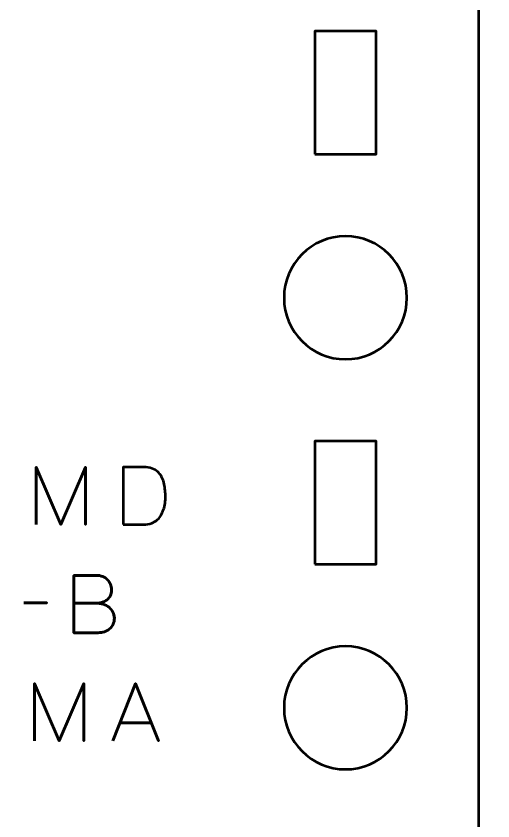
# Model space of a CAD drawing. Header units: centimetres. Extents: x -21 to 0, y -29.7 to 0.
# Drawn here: x -15.707 to -13.381, y -22.202 to -18.276 of the extents above; entities that cross this region are included whole.
import ezdxf

# ---------------------------------------------------------------- set-up
doc = ezdxf.new("R2010")
doc.units = ezdxf.units.CM
doc.header["$MEASUREMENT"] = 0
doc.layers.add('Layer 1', color=7, linetype='Continuous')

msp = doc.modelspace()

# ---------------------------------------------------------------- linework, layer by layer
at = {"layer": 'Layer 1', "color": 22, "lineweight": 53}
msp.add_open_spline([(-21, -29.19991), (-21, -29.19991), (-21, -0.49996), (-21, -0.49996), (-21, -0.49996), (-21, -0.22299), (-20.77691, 0), (-20.49991, 0), (-20.49991, 0), (-20.49991, 0), (-0.5001, 0), (-0.5001, 0), (-0.5001, 0), (-0.22296, 0), (0, -0.22299), (0, -0.49996), (0, -0.49996), (0, -0.49996), (0, -29.19991), (0, -29.19991), (0, -29.19991), (0, -29.47691), (-0.22296, -29.7), (-0.5001, -29.7), (-0.5001, -29.7), (-0.5001, -29.7), (-20.49991, -29.7), (-20.49991, -29.7), (-20.49991, -29.7), (-20.77691, -29.7), (-21, -29.47691), (-21, -29.19991)], degree=3, knots=[0, 0, 0, 0, 0.125, 0.125, 0.125, 0.125, 0.25, 0.25, 0.25, 0.25, 0.375, 0.375, 0.375, 0.375, 0.5, 0.5, 0.5, 0.5, 0.625, 0.625, 0.625, 0.625, 0.75, 0.75, 0.75, 0.75, 0.875, 0.875, 0.875, 0.875, 1, 1, 1, 1], dxfattribs=at)
at = {"layer": 'Layer 1', "color": 114, "lineweight": 53}
msp.add_open_spline([(-18.75006, -25.79993), (-18.75006, -25.79993), (-18.75006, -15.49995), (-18.75006, -15.49995), (-18.75006, -15.49995), (-18.75006, -15.22295), (-18.52697, -14.99999), (-18.24997, -14.99999), (-18.24997, -14.99999), (-18.24997, -14.99999), (-13.9501, -14.99999), (-13.9501, -14.99999), (-13.9501, -14.99999), (-13.67296, -14.99999), (-13.45, -15.22295), (-13.45, -15.49995), (-13.45, -15.49995), (-13.45, -15.49995), (-13.45, -25.79993), (-13.45, -25.79993), (-13.45, -25.79993), (-13.45, -26.07693), (-13.67296, -26.30003), (-13.9501, -26.30003), (-13.9501, -26.30003), (-13.9501, -26.30003), (-18.24997, -26.30003), (-18.24997, -26.30003), (-18.24997, -26.30003), (-18.52697, -26.30003), (-18.75006, -26.07693), (-18.75006, -25.79993)], degree=3, knots=[0, 0, 0, 0, 0.125, 0.125, 0.125, 0.125, 0.25, 0.25, 0.25, 0.25, 0.375, 0.375, 0.375, 0.375, 0.5, 0.5, 0.5, 0.5, 0.625, 0.625, 0.625, 0.625, 0.75, 0.75, 0.75, 0.75, 0.875, 0.875, 0.875, 0.875, 1, 1, 1, 1], dxfattribs=at)
at = {"layer": 'Layer 1', "lineweight": 53}
for points in [[(-14.2501, -18.94997), (-14.2501, -18.94997), (-14.2501, -18.34997), (-14.2501, -18.34997), (-14.2501, -18.34997), (-14.2501, -18.34997), (-13.9501, -18.34997), (-13.9501, -18.34997), (-13.9501, -18.34997), (-13.9501, -18.34997), (-13.9501, -18.94997), (-13.9501, -18.94997), (-13.9501, -18.94997), (-13.9501, -18.94997), (-14.2501, -18.94997), (-14.2501, -18.94997)], [(-14.10003, -19.35002), (-13.93436, -19.35002), (-13.80003, -19.48426), (-13.80003, -19.65003), (-13.80003, -19.65003), (-13.80003, -19.81569), (-13.93436, -19.95003), (-14.10003, -19.95003), (-14.10003, -19.95003), (-14.26566, -19.95003), (-14.40003, -19.81569), (-14.40003, -19.65003), (-14.40003, -19.65003), (-14.40003, -19.48426), (-14.26566, -19.35002), (-14.10003, -19.35002)], [(-14.2501, -20.94994), (-14.2501, -20.94994), (-14.2501, -20.34994), (-14.2501, -20.34994), (-14.2501, -20.34994), (-14.2501, -20.34994), (-13.9501, -20.34994), (-13.9501, -20.34994), (-13.9501, -20.34994), (-13.9501, -20.34994), (-13.9501, -20.94994), (-13.9501, -20.94994), (-13.9501, -20.94994), (-13.9501, -20.94994), (-14.2501, -20.94994), (-14.2501, -20.94994)], [(-14.10003, -21.34999), (-13.93436, -21.34999), (-13.80003, -21.48433), (-13.80003, -21.64999), (-13.80003, -21.64999), (-13.80003, -21.81562), (-13.93436, -21.95), (-14.10003, -21.95), (-14.10003, -21.95), (-14.26566, -21.95), (-14.40003, -21.81562), (-14.40003, -21.64999), (-14.40003, -21.64999), (-14.40003, -21.48433), (-14.26566, -21.34999), (-14.10003, -21.34999)]]:
    msp.add_open_spline(points, degree=3, knots=[0, 0, 0, 0, 0.25, 0.25, 0.25, 0.25, 0.5, 0.5, 0.5, 0.5, 0.75, 0.75, 0.75, 0.75, 1, 1, 1, 1], dxfattribs=at)
at = {"layer": 'Layer 1', "color": 30, "lineweight": 53}
for points, knots in [([(-15.60956, -20.75632), (-15.60956, -20.75632), (-15.60956, -20.47653), (-15.60956, -20.47653), (-15.60956, -20.47653), (-15.60956, -20.47653), (-15.48926, -20.75632), (-15.48926, -20.75632), (-15.48926, -20.75632), (-15.48926, -20.75632), (-15.36857, -20.47653), (-15.36857, -20.47653), (-15.36857, -20.47653), (-15.36857, -20.47653), (-15.36857, -20.75632), (-15.36857, -20.75632), (-15.36857, -20.75632), (-15.36857, -20.75632), (-15.36857, -20.47653), (-15.36857, -20.47653), (-15.36857, -20.47653), (-15.36857, -20.47653), (-15.48926, -20.75632), (-15.48926, -20.75632), (-15.48926, -20.75632), (-15.48926, -20.75632), (-15.60956, -20.47653), (-15.60956, -20.47653), (-15.60956, -20.47653), (-15.60956, -20.47653), (-15.60956, -20.75632), (-15.60956, -20.75632)], [0, 0, 0, 0, 0.125, 0.125, 0.125, 0.125, 0.25, 0.25, 0.25, 0.25, 0.375, 0.375, 0.375, 0.375, 0.5, 0.5, 0.5, 0.5, 0.625, 0.625, 0.625, 0.625, 0.75, 0.75, 0.75, 0.75, 0.875, 0.875, 0.875, 0.875, 1, 1, 1, 1]), ([(-15.18541, -20.75632), (-15.18541, -20.75632), (-15.18541, -20.47653), (-15.18541, -20.47653), (-15.18541, -20.47653), (-15.18541, -20.47653), (-15.08451, -20.47653), (-15.08451, -20.47653), (-15.08451, -20.47653), (-15.06919, -20.47659), (-15.05593, -20.4786), (-15.04474, -20.48254), (-15.04474, -20.48254), (-15.03361, -20.48649), (-15.02417, -20.49192), (-15.01654, -20.49878), (-15.01654, -20.49878), (-15.00884, -20.5057), (-15.00263, -20.51365), (-14.99778, -20.52258), (-14.99778, -20.52258), (-14.99293, -20.53157), (-14.98918, -20.54114), (-14.98653, -20.55129), (-14.98653, -20.55129), (-14.98388, -20.56138), (-14.982, -20.57167), (-14.98084, -20.58208), (-14.98084, -20.58208), (-14.97967, -20.59249), (-14.9789, -20.60258), (-14.97857, -20.61235), (-14.97857, -20.61235), (-14.97812, -20.62212), (-14.97844, -20.6324), (-14.97948, -20.6432), (-14.97948, -20.6432), (-14.98051, -20.654), (-14.98245, -20.6648), (-14.98536, -20.67554), (-14.98536, -20.67554), (-14.98821, -20.68628), (-14.99228, -20.69649), (-14.99752, -20.70613), (-14.99752, -20.70613), (-15.0027, -20.71583), (-15.00929, -20.72443), (-15.01719, -20.73194), (-15.01719, -20.73194), (-15.02514, -20.73944), (-15.03465, -20.74539), (-15.04577, -20.74972), (-15.04577, -20.74972), (-15.0569, -20.75406), (-15.06983, -20.75626), (-15.08451, -20.75632), (-15.08451, -20.75632), (-15.08451, -20.75632), (-15.18541, -20.75632), (-15.18541, -20.75632)], [0, 0, 0, 0, 0.0666667, 0.0666667, 0.0666667, 0.0666667, 0.1333333, 0.1333333, 0.1333333, 0.1333333, 0.2, 0.2, 0.2, 0.2, 0.2666667, 0.2666667, 0.2666667, 0.2666667, 0.3333333, 0.3333333, 0.3333333, 0.3333333, 0.4, 0.4, 0.4, 0.4, 0.4666667, 0.4666667, 0.4666667, 0.4666667, 0.5333333, 0.5333333, 0.5333333, 0.5333333, 0.6, 0.6, 0.6, 0.6, 0.6666667, 0.6666667, 0.6666667, 0.6666667, 0.7333333, 0.7333333, 0.7333333, 0.7333333, 0.8, 0.8, 0.8, 0.8, 0.8666667, 0.8666667, 0.8666667, 0.8666667, 0.9333333, 0.9333333, 0.9333333, 0.9333333, 1, 1, 1, 1]), ([(-15.18541, -20.75632), (-15.18541, -20.75632), (-15.18541, -20.47653), (-15.18541, -20.47653), (-15.18541, -20.47653), (-15.18541, -20.47653), (-15.08451, -20.47653), (-15.08451, -20.47653), (-15.08451, -20.47653), (-15.06919, -20.47659), (-15.05593, -20.4786), (-15.04474, -20.48254), (-15.04474, -20.48254), (-15.03361, -20.48649), (-15.02417, -20.49192), (-15.01654, -20.49878), (-15.01654, -20.49878), (-15.00884, -20.5057), (-15.00263, -20.51365), (-14.99778, -20.52258), (-14.99778, -20.52258), (-14.99293, -20.53157), (-14.98918, -20.54114), (-14.98653, -20.55129), (-14.98653, -20.55129), (-14.98388, -20.56138), (-14.982, -20.57167), (-14.98084, -20.58208), (-14.98084, -20.58208), (-14.97967, -20.59249), (-14.9789, -20.60258), (-14.97857, -20.61235), (-14.97857, -20.61235), (-14.97812, -20.62212), (-14.97844, -20.6324), (-14.97948, -20.6432), (-14.97948, -20.6432), (-14.98051, -20.654), (-14.98245, -20.6648), (-14.98536, -20.67554), (-14.98536, -20.67554), (-14.98821, -20.68628), (-14.99228, -20.69649), (-14.99752, -20.70613), (-14.99752, -20.70613), (-15.0027, -20.71583), (-15.00929, -20.72443), (-15.01719, -20.73194), (-15.01719, -20.73194), (-15.02514, -20.73944), (-15.03465, -20.74539), (-15.04577, -20.74972), (-15.04577, -20.74972), (-15.0569, -20.75406), (-15.06983, -20.75626), (-15.08451, -20.75632), (-15.08451, -20.75632), (-15.08451, -20.75632), (-15.18541, -20.75632), (-15.18541, -20.75632)], [0, 0, 0, 0, 0.0666667, 0.0666667, 0.0666667, 0.0666667, 0.1333333, 0.1333333, 0.1333333, 0.1333333, 0.2, 0.2, 0.2, 0.2, 0.2666667, 0.2666667, 0.2666667, 0.2666667, 0.3333333, 0.3333333, 0.3333333, 0.3333333, 0.4, 0.4, 0.4, 0.4, 0.4666667, 0.4666667, 0.4666667, 0.4666667, 0.5333333, 0.5333333, 0.5333333, 0.5333333, 0.6, 0.6, 0.6, 0.6, 0.6666667, 0.6666667, 0.6666667, 0.6666667, 0.7333333, 0.7333333, 0.7333333, 0.7333333, 0.8, 0.8, 0.8, 0.8, 0.8666667, 0.8666667, 0.8666667, 0.8666667, 0.9333333, 0.9333333, 0.9333333, 0.9333333, 1, 1, 1, 1]), ([(-15.4262, -21.13973), (-15.4262, -21.13973), (-15.31871, -21.13973), (-15.31871, -21.13973), (-15.31871, -21.13973), (-15.30474, -21.13967), (-15.29284, -21.13772), (-15.28281, -21.13391), (-15.28281, -21.13391), (-15.27285, -21.13016), (-15.26477, -21.12505), (-15.25849, -21.11865), (-15.25849, -21.11865), (-15.25222, -21.11224), (-15.24769, -21.105), (-15.24485, -21.09698), (-15.24485, -21.09698), (-15.24206, -21.08902), (-15.24077, -21.08074), (-15.24109, -21.07221), (-15.24109, -21.07221), (-15.24148, -21.06367), (-15.24329, -21.05539), (-15.24653, -21.04731), (-15.24653, -21.04731), (-15.2497, -21.03922), (-15.25448, -21.03191), (-15.26076, -21.02538), (-15.26076, -21.02538), (-15.26703, -21.01885), (-15.27486, -21.01367), (-15.28436, -21.00986), (-15.28436, -21.00986), (-15.29387, -21.00598), (-15.30506, -21.00397), (-15.31793, -21.00391), (-15.31793, -21.00391), (-15.31793, -21.00391), (-15.4262, -21.00391), (-15.4262, -21.00391), (-15.4262, -21.00391), (-15.4262, -21.00391), (-15.4262, -21.2837), (-15.4262, -21.2837), (-15.4262, -21.2837), (-15.4262, -21.2837), (-15.30706, -21.2837), (-15.30706, -21.2837), (-15.30706, -21.2837), (-15.29594, -21.2837), (-15.28559, -21.28208), (-15.27602, -21.27891), (-15.27602, -21.27891), (-15.26645, -21.27568), (-15.2581, -21.27109), (-15.25086, -21.26494), (-15.25086, -21.26494), (-15.24368, -21.25886), (-15.23805, -21.25149), (-15.23404, -21.24276), (-15.23404, -21.24276), (-15.23003, -21.23403), (-15.22797, -21.22413), (-15.2279, -21.21307), (-15.2279, -21.21307), (-15.22816, -21.20195), (-15.23049, -21.19192), (-15.23495, -21.18293), (-15.23495, -21.18293), (-15.23941, -21.17394), (-15.24562, -21.16625), (-15.25364, -21.15978), (-15.25364, -21.15978), (-15.26166, -21.15338), (-15.27123, -21.1484), (-15.28223, -21.14497), (-15.28223, -21.14497), (-15.29322, -21.14154), (-15.30538, -21.13979), (-15.31871, -21.13973), (-15.31871, -21.13973), (-15.30538, -21.13979), (-15.29322, -21.14154), (-15.28223, -21.14497), (-15.28223, -21.14497), (-15.27123, -21.1484), (-15.26166, -21.15338), (-15.25364, -21.15978), (-15.25364, -21.15978), (-15.24562, -21.16625), (-15.23941, -21.17394), (-15.23495, -21.18293), (-15.23495, -21.18293), (-15.23049, -21.19192), (-15.22816, -21.20195), (-15.2279, -21.21307), (-15.2279, -21.21307), (-15.22797, -21.22413), (-15.23003, -21.23403), (-15.23404, -21.24276), (-15.23404, -21.24276), (-15.23805, -21.25149), (-15.24368, -21.25886), (-15.25086, -21.26494), (-15.25086, -21.26494), (-15.2581, -21.27109), (-15.26645, -21.27568), (-15.27602, -21.27891), (-15.27602, -21.27891), (-15.28559, -21.28208), (-15.29594, -21.2837), (-15.30706, -21.2837), (-15.30706, -21.2837), (-15.30706, -21.2837), (-15.4262, -21.2837), (-15.4262, -21.2837), (-15.4262, -21.2837), (-15.4262, -21.2837), (-15.4262, -21.00391), (-15.4262, -21.00391), (-15.4262, -21.00391), (-15.4262, -21.00391), (-15.31793, -21.00391), (-15.31793, -21.00391), (-15.31793, -21.00391), (-15.30506, -21.00397), (-15.29387, -21.00598), (-15.28436, -21.00986), (-15.28436, -21.00986), (-15.27486, -21.01367), (-15.26703, -21.01885), (-15.26076, -21.02538), (-15.26076, -21.02538), (-15.25448, -21.03191), (-15.2497, -21.03922), (-15.24653, -21.04731), (-15.24653, -21.04731), (-15.24329, -21.05539), (-15.24148, -21.06367), (-15.24109, -21.07221), (-15.24109, -21.07221), (-15.24077, -21.08074), (-15.24206, -21.08902), (-15.24485, -21.09698), (-15.24485, -21.09698), (-15.24769, -21.105), (-15.25222, -21.11224), (-15.25849, -21.11865), (-15.25849, -21.11865), (-15.26477, -21.12505), (-15.27285, -21.13016), (-15.28281, -21.13391), (-15.28281, -21.13391), (-15.29284, -21.13772), (-15.30474, -21.13967), (-15.31871, -21.13973), (-15.31871, -21.13973), (-15.31871, -21.13973), (-15.4262, -21.13973), (-15.4262, -21.13973)], [0, 0, 0, 0, 0.025, 0.025, 0.025, 0.025, 0.05, 0.05, 0.05, 0.05, 0.075, 0.075, 0.075, 0.075, 0.1, 0.1, 0.1, 0.1, 0.125, 0.125, 0.125, 0.125, 0.15, 0.15, 0.15, 0.15, 0.175, 0.175, 0.175, 0.175, 0.2, 0.2, 0.2, 0.2, 0.225, 0.225, 0.225, 0.225, 0.25, 0.25, 0.25, 0.25, 0.275, 0.275, 0.275, 0.275, 0.3, 0.3, 0.3, 0.3, 0.325, 0.325, 0.325, 0.325, 0.35, 0.35, 0.35, 0.35, 0.375, 0.375, 0.375, 0.375, 0.4, 0.4, 0.4, 0.4, 0.425, 0.425, 0.425, 0.425, 0.45, 0.45, 0.45, 0.45, 0.475, 0.475, 0.475, 0.475, 0.5, 0.5, 0.5, 0.5, 0.525, 0.525, 0.525, 0.525, 0.55, 0.55, 0.55, 0.55, 0.575, 0.575, 0.575, 0.575, 0.6, 0.6, 0.6, 0.6, 0.625, 0.625, 0.625, 0.625, 0.65, 0.65, 0.65, 0.65, 0.675, 0.675, 0.675, 0.675, 0.7, 0.7, 0.7, 0.7, 0.725, 0.725, 0.725, 0.725, 0.75, 0.75, 0.75, 0.75, 0.775, 0.775, 0.775, 0.775, 0.8, 0.8, 0.8, 0.8, 0.825, 0.825, 0.825, 0.825, 0.85, 0.85, 0.85, 0.85, 0.875, 0.875, 0.875, 0.875, 0.9, 0.9, 0.9, 0.9, 0.925, 0.925, 0.925, 0.925, 0.95, 0.95, 0.95, 0.95, 0.975, 0.975, 0.975, 0.975, 1, 1, 1, 1]), ([(-15.6699, -21.1374), (-15.6699, -21.1374), (-15.55697, -21.1374), (-15.55697, -21.1374), (-15.55697, -21.1374), (-15.55697, -21.1374), (-15.6699, -21.1374), (-15.6699, -21.1374)], [0, 0, 0, 0, 0.5, 0.5, 0.5, 0.5, 1, 1, 1, 1]), ([(-15.61751, -21.81108), (-15.61751, -21.81108), (-15.61751, -21.53129), (-15.61751, -21.53129), (-15.61751, -21.53129), (-15.61751, -21.53129), (-15.49721, -21.81108), (-15.49721, -21.81108), (-15.49721, -21.81108), (-15.49721, -21.81108), (-15.37652, -21.53129), (-15.37652, -21.53129), (-15.37652, -21.53129), (-15.37652, -21.53129), (-15.37652, -21.81108), (-15.37652, -21.81108), (-15.37652, -21.81108), (-15.37652, -21.81108), (-15.37652, -21.53129), (-15.37652, -21.53129), (-15.37652, -21.53129), (-15.37652, -21.53129), (-15.49721, -21.81108), (-15.49721, -21.81108), (-15.49721, -21.81108), (-15.49721, -21.81108), (-15.61751, -21.53129), (-15.61751, -21.53129), (-15.61751, -21.53129), (-15.61751, -21.53129), (-15.61751, -21.81108), (-15.61751, -21.81108)], [0, 0, 0, 0, 0.125, 0.125, 0.125, 0.125, 0.25, 0.25, 0.25, 0.25, 0.375, 0.375, 0.375, 0.375, 0.5, 0.5, 0.5, 0.5, 0.625, 0.625, 0.625, 0.625, 0.75, 0.75, 0.75, 0.75, 0.875, 0.875, 0.875, 0.875, 1, 1, 1, 1]), ([(-15.23527, -21.81108), (-15.23527, -21.81108), (-15.12428, -21.53129), (-15.12428, -21.53129), (-15.12428, -21.53129), (-15.12428, -21.53129), (-15.01291, -21.81108), (-15.01291, -21.81108), (-15.01291, -21.81108), (-15.01291, -21.81108), (-15.12428, -21.53129), (-15.12428, -21.53129), (-15.12428, -21.53129), (-15.12428, -21.53129), (-15.23527, -21.81108), (-15.23527, -21.81108)], [0, 0, 0, 0, 0.25, 0.25, 0.25, 0.25, 0.5, 0.5, 0.5, 0.5, 0.75, 0.75, 0.75, 0.75, 1, 1, 1, 1]), ([(-15.20034, -21.72299), (-15.20034, -21.72299), (-15.04822, -21.72299), (-15.04822, -21.72299), (-15.04822, -21.72299), (-15.04822, -21.72299), (-15.20034, -21.72299), (-15.20034, -21.72299)], [0, 0, 0, 0, 0.5, 0.5, 0.5, 0.5, 1, 1, 1, 1])]:
    msp.add_open_spline(points, degree=3, knots=knots, dxfattribs=at)

doc.saveas('drawing.dxf')
